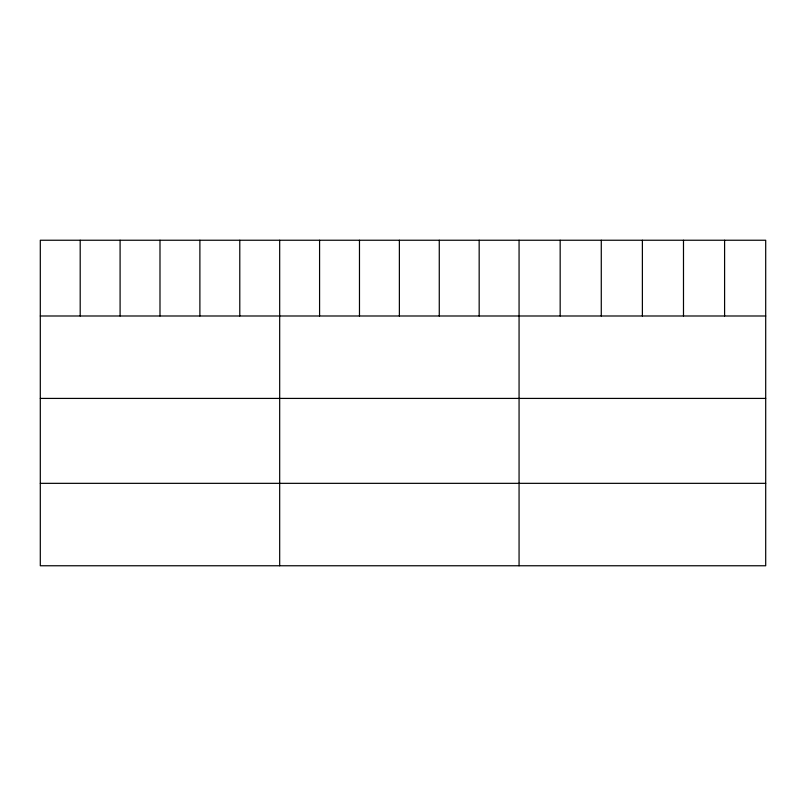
<?xml version="1.0" encoding="UTF-8"?>
<svg xmlns="http://www.w3.org/2000/svg" width="806" height="806" viewBox="0 0 806 806"><rect width="100%" height="100%" fill="white"/><g stroke="black" fill="none" stroke-linecap="round" stroke-linejoin="round"><path stroke-width="1.21" d="M765.7 315.992L765.7 565.762L40.3 565.762L40.3 240.238L765.7 240.238L765.7 315.992L40.3 315.992M40.3 398.416L765.7 398.416M40.3 483.338L765.7 483.338M724.594 240.238L724.594 315.992M683.488 240.238L683.488 315.992M642.382 240.238L642.382 315.992M601.276 240.238L601.276 315.992M560.17 240.238L560.17 315.992M519.064 240.238L519.064 565.762M479.167 240.238L479.167 315.992M439.27 240.238L439.27 315.992M399.373 240.238L399.373 315.992M359.476 240.238L359.476 315.992M319.579 240.238L319.579 315.992M279.682 240.238L279.682 565.762M239.785 240.238L239.785 315.992M199.888 240.238L199.888 315.992M159.991 240.238L159.991 315.992M120.094 240.238L120.094 315.992M80.197 240.238L80.197 315.992"/></g></svg>
